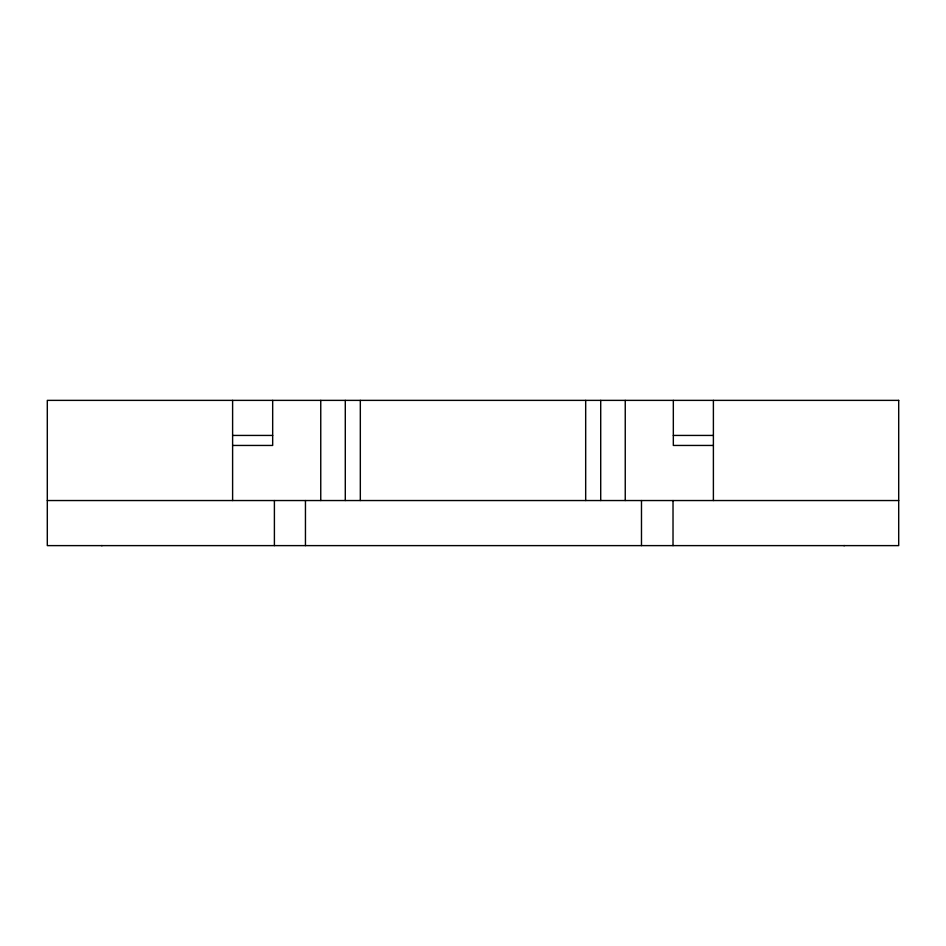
<?xml version="1.0" encoding="UTF-8"?>
<svg xmlns="http://www.w3.org/2000/svg" width="946" height="946" viewBox="0 0 946 946"><rect width="100%" height="100%" fill="white"/><g stroke="black" fill="none" stroke-linecap="round" stroke-linejoin="round"><path stroke-width="1.42" d="M305.452 545.606L305.452 500.54M641.483 545.606L641.483 500.54M232.61 435.432L272.673 435.432M673.327 435.432L713.39 435.432M232.61 445.448L272.673 445.448L272.673 400.371M713.39 445.448L673.327 445.448L673.327 400.371M47.3 500.54L898.7 500.54M101.482 545.617L102.168 545.617M843.832 545.617L844.518 545.617M713.39 400.371L713.39 500.54M673.02 500.54L673.02 545.606M625.247 400.371L625.247 500.54M600.71 400.371L600.71 500.54M585.68 400.371L585.68 500.54M360.32 400.371L360.32 500.54M345.29 400.371L345.29 500.54M320.753 400.371L320.753 500.54M274.399 500.54L274.399 545.606M232.61 400.371L232.61 500.54M898.7 400.371L47.3 400.371L47.3 545.617L898.7 545.617L898.7 400.371"/></g></svg>
